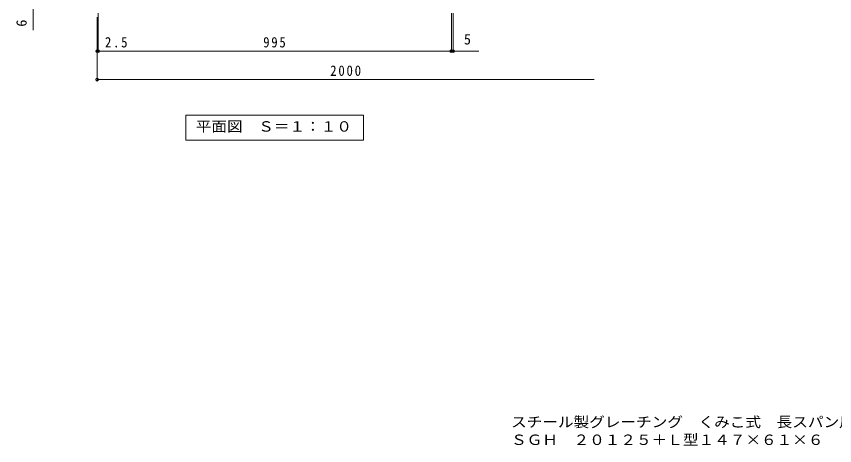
# Model space of a CAD drawing. Units: millimetres, scale not verified. Extents: x -1890 to 2306, y -1939 to 1554.
# Drawn here: x -1818 to 486, y -1939 to -731 of the extents above; entities that cross this region are included whole.
import ezdxf
from ezdxf.enums import TextEntityAlignment as Align

# ---------------------------------------------------------------- set-up
doc = ezdxf.new("R2010")
doc.units = ezdxf.units.MM
doc.header["$LTSCALE"] = 10
doc.header["$PDMODE"] = 32
doc.header["$PDSIZE"] = 8
doc.layers.add('C-4', color=7, linetype='Continuous', lineweight=9)
doc.layers.add('F-0_F-0ﾚｲﾔ', color=2, linetype='Continuous')
doc.styles.add('ＭＳ ゴシック', font='')
doc.styles.get('ＭＳ ゴシック').set_extended_font_data('MS Gothic')

msp = doc.modelspace()

# ---------------------------------------------------------------- linework, layer by layer
at = {"layer": 'C-4'}
for p, q in [((-1770.7, -769.71), (-1770.7, 1367.14)), ((-1590.7, -733.21), (-1590.7, -911.81)), ((-1588.2, -722.21), (-1588.2, -831.81)), ((-593.2, -722.21), (-593.2, -831.81)), ((-588.2, -722.21), (-588.2, -831.81)), ((-1590.7, -828.81), (-1588.2, -828.81)), ((-1588.2, -828.81), (-515.82, -828.81)), ((-1590.7, -908.81), (-190.7, -908.81)), ((-1340.7, -1008.81), (-1340.7, -1079.42)), ((-840.7, -1008.81), (-1340.7, -1008.81)), ((-840.7, -1008.81), (-840.7, -1079.42)), ((-1340.7, -1079.42), (-840.7, -1079.42))]:
    msp.add_line(p, q, dxfattribs=at)
for p in [(-1590.7, -828.81), (-1588.2, -828.81), (-593.2, -828.81), (-588.2, -828.81), (-1590.7, -908.81)]:
    msp.add_point(p, dxfattribs=at)

# ---------------------------------------------------------------- texts
at = {"layer": 'C-4', "color": 2, "style": 'ＭＳ ゴシック'}
msp.add_text('6', height=29.33, rotation=90, dxfattribs=at).set_placement((-1780.7, -759.97), align=Align.BOTTOM_LEFT)
msp.add_text('5', height=29.33, dxfattribs=at).set_placement((-557.89, -818.81), align=Align.BOTTOM_LEFT)
at = {"layer": 'C-4', "color": 2, "style": 'ＭＳ ゴシック', "width": 1.1}
msp.add_text('平面図\u3000Ｓ＝１：１０', height=29.33, dxfattribs=at).set_placement((-1313.2, -1064.12), align=Align.BOTTOM_LEFT)
at = {"layer": 'C-4', "color": 2, "char_height": 29.33, "attachment_point": 7, "style": 'ＭＳ ゴシック'}
for s, insert in [('\\T1.27;\\W0.9;2.5', (-1568.99, -818.81)), ('\\T1.27;\\W0.9;995', (-1123.2, -818.81)), ('\\T1.28;\\W0.9;2000', (-934.45, -898.81))]:
    msp.add_mtext(s, dxfattribs=dict(at, insert=insert))
at = {"layer": 'F-0_F-0ﾚｲﾔ', "style": 'ＭＳ ゴシック', "width": 1.1}
for s, p in [('スチール製グレーチング\u3000くみこ式\u3000長スパン用\u3000プレーンタイプ\u3000横断溝用', (-424.99, -1895.66)), ('ＳＧＨ\u3000２０１２５＋Ｌ型１４７×６１×６', (-424.99, -1945.66))]:
    msp.add_text(s, height=29.33, dxfattribs=at).set_placement(p, align=Align.BOTTOM_LEFT)

doc.saveas('drawing.dxf')
